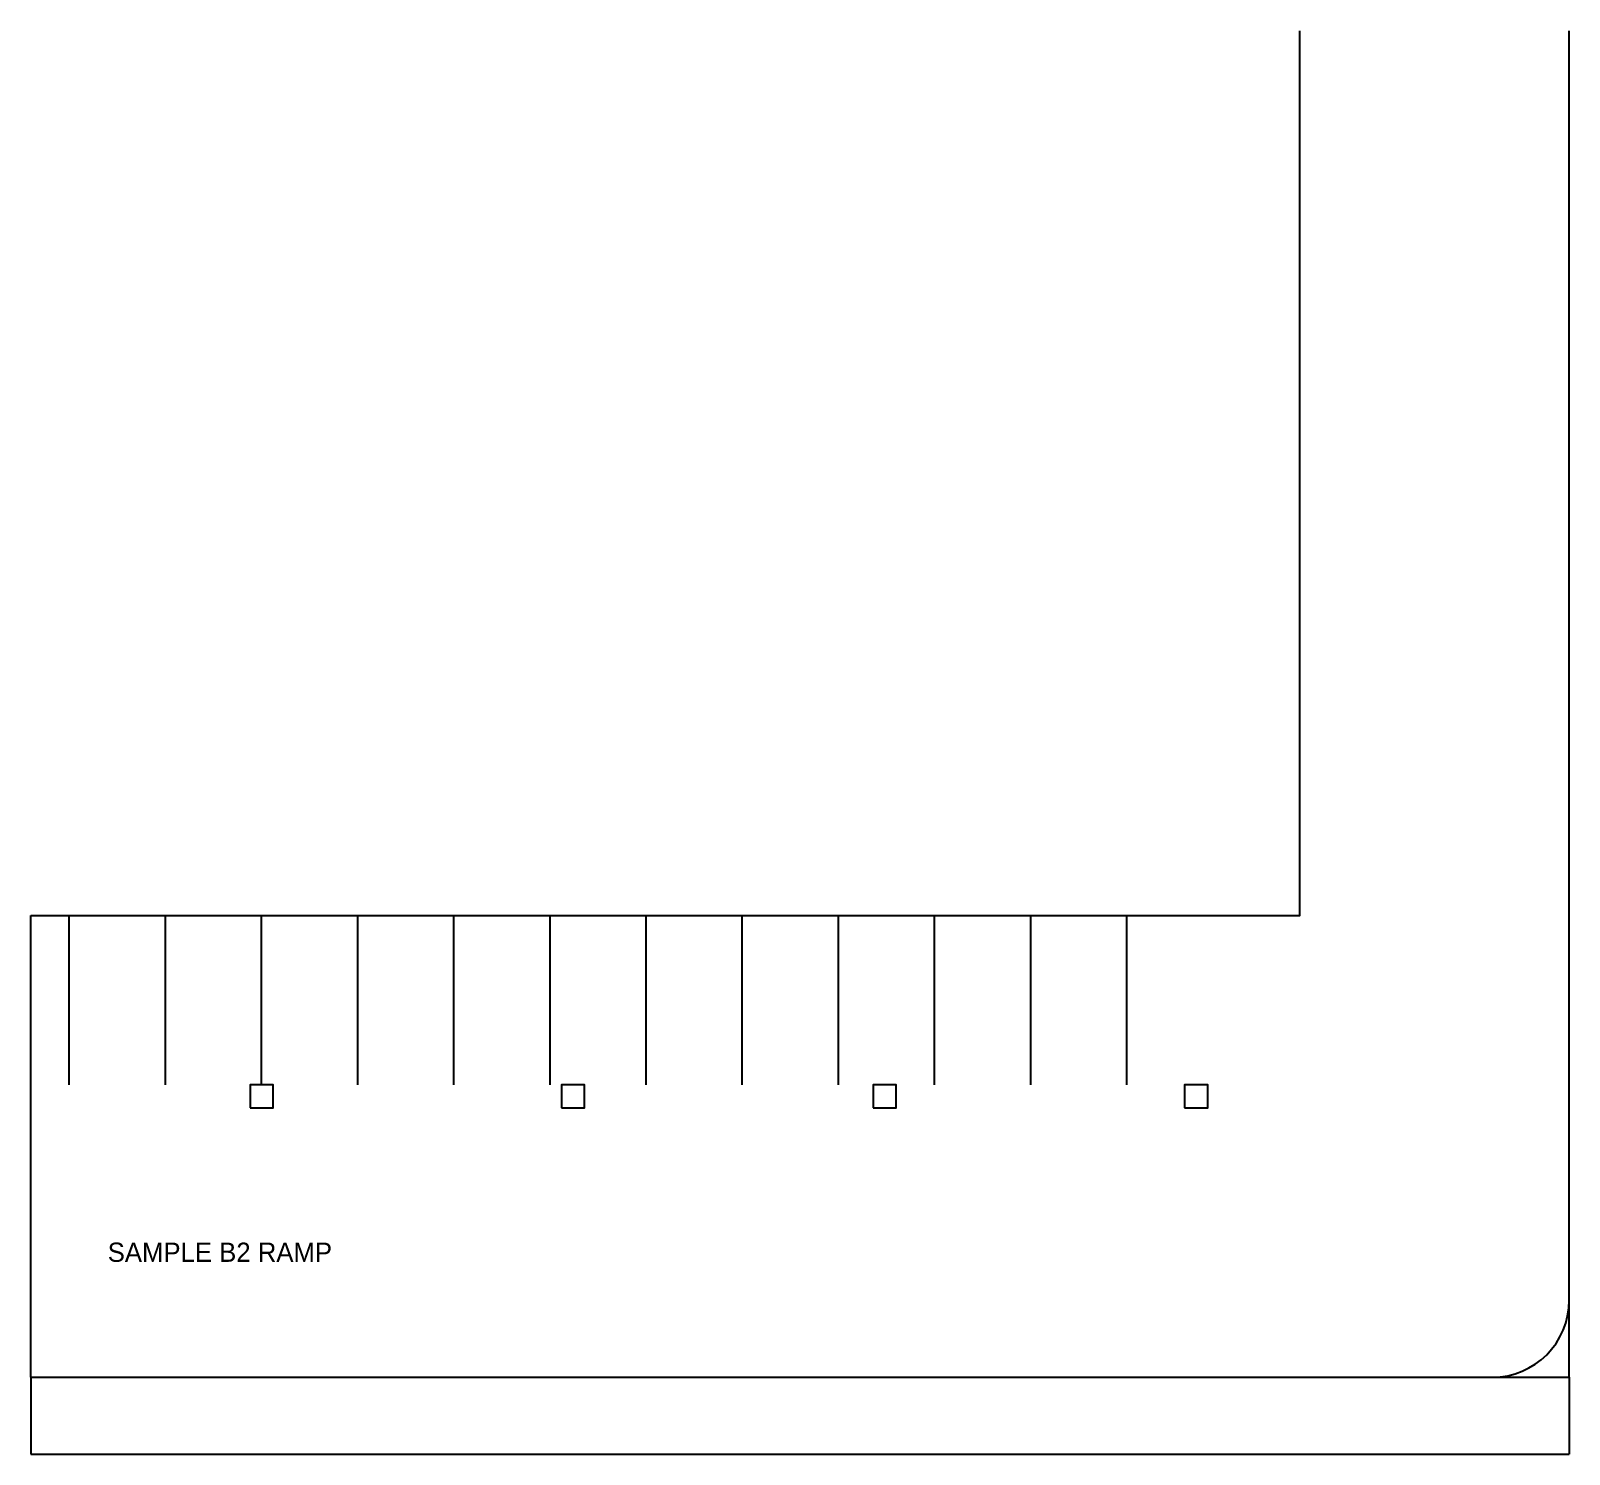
# Model space of a CAD drawing. Header units: millimetres. Extents: x 0 to 40000, y -2000 to 35000.
import ezdxf

# ---------------------------------------------------------------- set-up
doc = ezdxf.new("R2010")
doc.units = ezdxf.units.MM
for name, color, linetype in [('기둥', 2, 'Continuous'), ('문자', 4, 'Continuous'), ('벽', 7, 'Continuous'), ('주차구획', 8, 'Continuous'), ('치수', 3, 'Continuous')]:
    doc.layers.add(name, color=color, linetype=linetype)
doc.styles.add('OpenSansCondensed-Light', font='OpenSansCondensed-Light.ttf')
doc.dimstyles.new('EZDXF', dxfattribs={"dimtxt": 0.25, "dimasz": 0.175, "dimexe": 0.375, "dimexo": 0.125, "dimgap": 0.1, "dimtad": 1, "dimlfac": 100, "dimzin": 12, "dimdsep": 46, "dimtxsty": 'OpenSansCondensed-Light', "dimblk": 'ARCHTICK', "dimcen": 2.5, "dimazin": 3, "dimtfac": 0.5, "dimtmove": 2, "dimatfit": 3})

# ---------------------------------------------------------------- blocks, each defined once
blk = doc.blocks.new('COL600')
blk.add_lwpolyline([(-300, -300), (300, -300), (300, 300), (-300, 300)], close=True)
blk = doc.blocks.new('_ARCHTICK')
at = {"color": 0, "linetype": 'BYBLOCK', "const_width": 0.15}
blk.add_lwpolyline([(-0.5, -0.5), (0.5, 0.5)], dxfattribs=at)

msp = doc.modelspace()

# ---------------------------------------------------------------- linework, layer by layer
at = {"layer": '벽'}
msp.add_line((0, 0), (0, 12000), dxfattribs=at)
for points in [[(0, 0), (40000, 0), (40000, 35000)], [(0, 12000), (33000, 12000), (33000, 35000)]]:
    msp.add_lwpolyline(points, dxfattribs=at)
msp.add_arc((38000, 2000), 2000, 270, 360, dxfattribs=at)
at = {"layer": '주차구획'}
for p, q in [((1000, 7600), (1000, 12000)), ((3500, 7600), (3500, 12000)), ((6000, 7600), (6000, 12000)), ((8500, 7600), (8500, 12000)), ((11000, 7600), (11000, 12000)), ((13500, 7600), (13500, 12000)), ((16000, 7600), (16000, 12000)), ((18500, 7600), (18500, 12000)), ((21000, 7600), (21000, 12000)), ((23500, 7600), (23500, 12000)), ((26000, 7600), (26000, 12000)), ((28500, 7600), (28500, 12000))]:
    msp.add_line(p, q, dxfattribs=at)

# ---------------------------------------------------------------- block references
at = {"layer": '기둥'}
for p in [(6000, 7300), (14100, 7300), (22200, 7300), (30300, 7300)]:
    msp.add_blockref('COL600', p, dxfattribs=at)

# ---------------------------------------------------------------- texts
at = {"layer": '문자'}
msp.add_text('SAMPLE B2 RAMP', height=500, dxfattribs=at).set_placement((2000, 3000))

# ---------------------------------------------------------------- dimensions: what is measured, and where the dimension line sits
at = {"layer": '치수'}
msp.add_linear_dim(base=(0, -2000), p1=(0, 0), p2=(40000, 0), dimstyle='EZDXF', dxfattribs=at).render()

doc.saveas('drawing.dxf')
